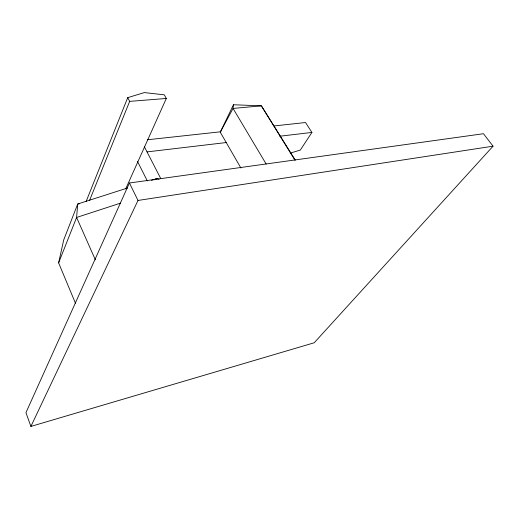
<?xml version="1.0" encoding="UTF-8"?>
<svg xmlns="http://www.w3.org/2000/svg" width="519" height="519" viewBox="0 0 519 519"><rect width="100%" height="100%" fill="white"/><g stroke="black" fill="none" stroke-linecap="round" stroke-linejoin="round"><path stroke-width="0.78" d="M295.188 159.936L261.368 105.837L233.459 104.754L233.05 108.439L220.264 132.176L240.9 168.007M75.456 303.219L58.615 262.874L63.727 239.882L77.72 203.999L127.648 187.962M58.615 262.874L76.598 217.461L77.72 203.999L79.264 203.85M86.141 201.443L127.719 97.656L144.308 92.583L164.315 94.841L166.301 98.461L125.656 188.981M89.553 200.425L129.659 101.38L127.719 97.656M129.426 182.993L25.95 412.657L30.9 426.417L314.209 342.774L493.05 146.189L483.474 133.72L129.426 182.993L138.002 200.451L30.9 426.417M220.264 132.176L233.459 104.754M274.116 125.948L305.548 122.523L311.919 132.429L300.3 150.082L290.225 153.118M153.858 179.846L156.842 178.588L159.119 179.25M120.427 203.163L76.598 217.461L95.386 259.876M151.464 180.314L156.842 178.588M138.002 200.451L493.05 146.189M147.026 151.898L226.66 142.498M279.747 136.231L311.919 132.429M147.591 139.76L220.925 131.755M129.659 101.38L166.301 98.461M295 160.254L261.368 105.837L233.05 108.439L266.163 164.03M144.451 146.896L160.741 178.53M137.503 161.461L147.351 180.982"/></g></svg>
